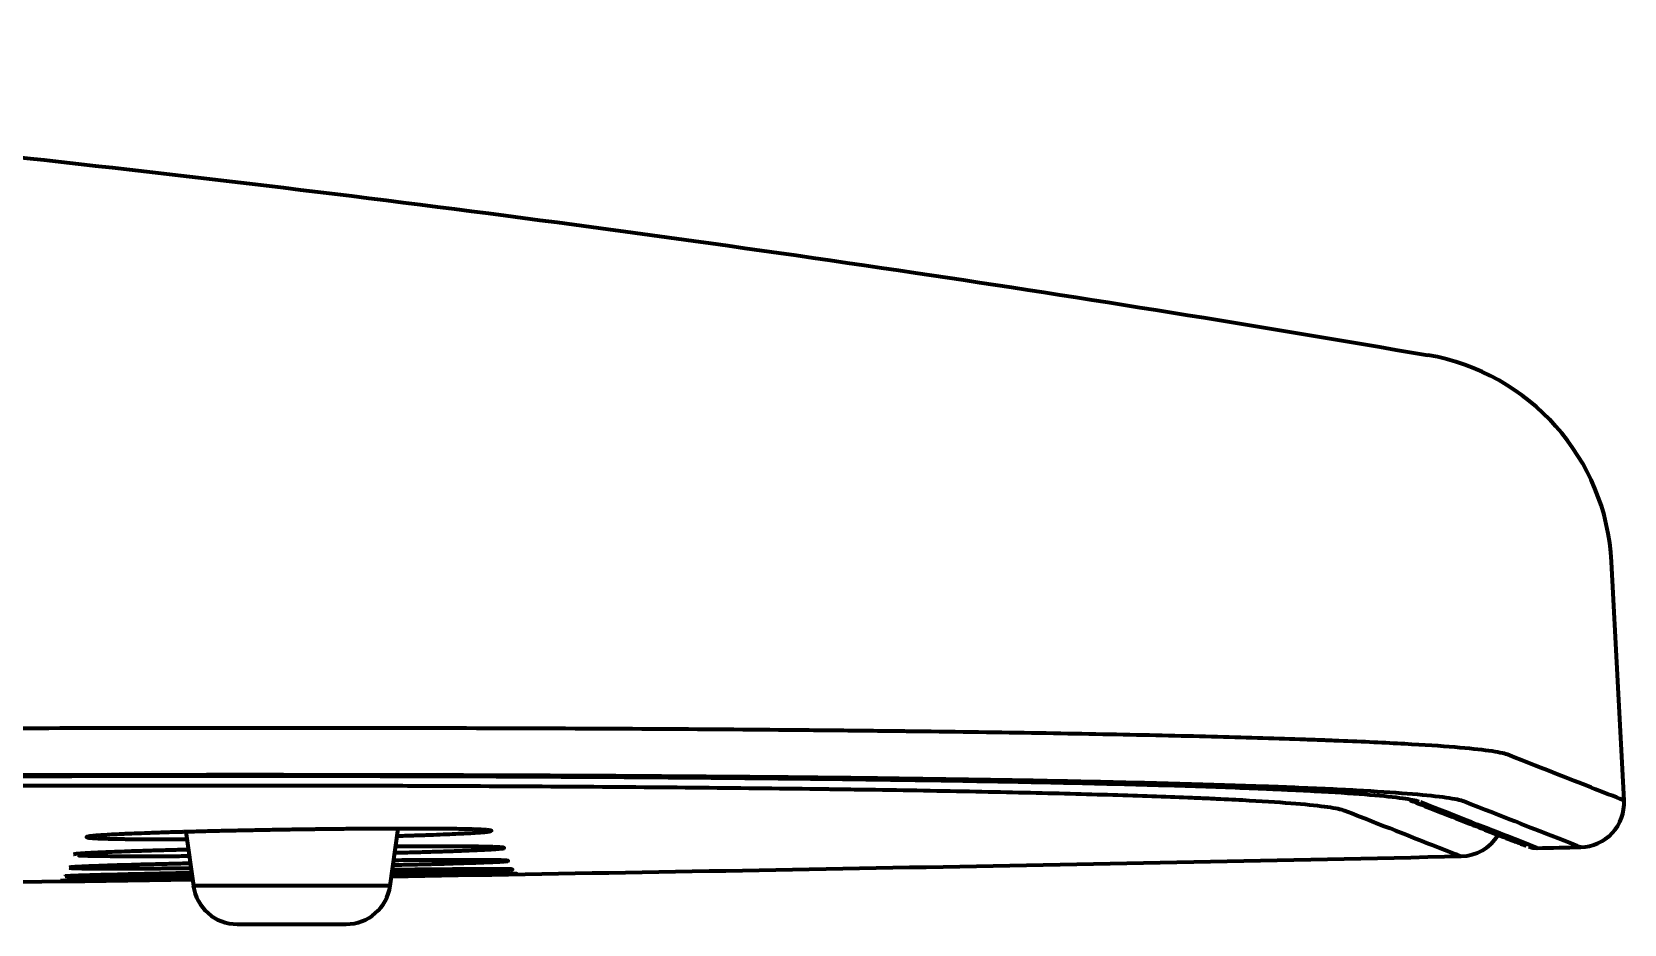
# Model space of a CAD drawing. Extents: x 1919 to 2339, y -1533 to -939.
# Drawn here: x 2204.96 to 2212.15, y -1192.62 to -1188.59 of the extents above; entities that cross this region are included whole.
import ezdxf

# ---------------------------------------------------------------- set-up
doc = ezdxf.new("R2010")
doc.units = 0
doc.header["$LTSCALE"] = 7
doc.header["$MEASUREMENT"] = 0
doc.linetypes.add('CENTER', pattern=[2, 1.25, -0.25, 0.25, -0.25])
doc.layers.add('1', color=1, linetype='CENTER')

msp = doc.modelspace()

# ---------------------------------------------------------------- linework, layer by layer
at = {"layer": '1', "color": 7, "linetype": 'Continuous', "lineweight": 70}
for p, q in [((2212.1504, -1192.0605), (2212.0939, -1190.9841)), ((2211.1902, -1192.061), (2211.1903, -1192.061)), ((2205.6576, -1192.2024), (2205.6918, -1192.4464)), ((2206.58, -1192.4464), (2206.6161, -1192.1881)), ((2206.58, -1192.4464), (2205.6918, -1192.4464)), ((2205.8898, -1192.6186), (2206.3819, -1192.6186))]:
    msp.add_line(p, q, dxfattribs=at)
for centre, radius, start, end in [((2211.0953, -1191.0365), 1, 3.00297, 80.25176), ((2211.9506, -1192.071), 0.2, 271.25451, 2.99498), ((2211.4105, -1192.1124), 0.2, 271.15636, 328.61137), ((2192.1362, -291.6371), 900.8816, 270.9190459, 271.2261967), ((2211.7558, -1192.1753), 0.1, 248.56693, 271.26924), ((2192.1362, -291.6074), 900.8816, 271.2480398, 271.2605735), ((2192.1362, -291.6371), 900.8816, 270.6641172, 270.8618885), ((2205.8898, -1192.4186), 0.2, 187.96961, 270), ((2206.3819, -1192.4186), 0.2, 270, 352.03039)]:
    msp.add_arc(centre, radius, start, end, dxfattribs=at)
msp.add_ellipse((2211.2293, -1191.9686), major_axis=(-0.0365, -0.0931), ratio=0.998372, start_param=6.17768, end_param=6.260641, dxfattribs=at)
for points, knots in [([(2211.2641, -1190.0526), (2210.4945, -1189.9197), (2208.9043, -1189.6639), (2206.4869, -1189.3342), (2204.0159, -1189.0561), (2201.5422, -1188.8375), (2199.1022, -1188.6799), (2197.4864, -1188.6147), (2196.6962, -1188.5921)], [0, 0, 0, 0, 0.159857, 0.329789, 0.499454, 0.668902, 0.838185, 1, 1, 1, 1]), ([(2211.6233, -1191.8537), (2211.6079, -1191.8478), (2211.5802, -1191.842), (2211.5008, -1191.831), (2211.4492, -1191.8256), (2211.3224, -1191.8153), (2211.2472, -1191.8103), (2211.073, -1191.8006), (2210.974, -1191.796), (2210.8489, -1191.791), (2210.8278, -1191.7902), (2210.8062, -1191.7894), (2210.7917, -1191.7888), (2210.7844, -1191.7885), (2210.7478, -1191.7872), (2210.7178, -1191.7861), (2210.6258, -1191.7829), (2210.5619, -1191.7809), (2210.3625, -1191.775), (2210.2192, -1191.7712), (2209.9122, -1191.7643), (2209.7486, -1191.7611), (2209.4009, -1191.7551), (2209.2169, -1191.7524), (2208.9979, -1191.7496), (2208.9734, -1191.7493), (2208.9364, -1191.7489), (2208.9241, -1191.7487), (2208.8993, -1191.7484), (2208.8371, -1191.7477), (2208.7743, -1191.747), (2208.6219, -1191.7453), (2208.5184, -1191.7443), (2208.2025, -1191.7414), (2207.9843, -1191.7398), (2207.5334, -1191.7371), (2207.3005, -1191.7361), (2206.8199, -1191.7345), (2206.5722, -1191.734), (2206.2849, -1191.7338), (2206.2529, -1191.7338), (2206.1886, -1191.7337), (2206.0921, -1191.7337), (2205.9951, -1191.7337), (2205.8002, -1191.7338), (2205.6693, -1191.7339), (2205.2739, -1191.7344), (2204.739, -1191.7358), (2204.1892, -1191.7382), (2203.6319, -1191.7412), (2203.3494, -1191.743), (2203.0631, -1191.7451)], [0, 0, 0, 0, 0.0625, 0.0625, 0.125, 0.125, 0.1875, 0.1875, 0.25, 0.25, 0.257812, 0.261719, 0.261719, 0.265625, 0.265625, 0.28125, 0.28125, 0.3125, 0.3125, 0.375, 0.375, 0.4375, 0.4375, 0.5, 0.5, 0.507812, 0.507812, 0.511719, 0.511719, 0.515625, 0.53125, 0.53125, 0.5625, 0.5625, 0.625, 0.625, 0.6875, 0.6875, 0.75, 0.75, 0.757812, 0.757812, 0.765625, 0.78125, 0.78125, 0.8125, 0.8125, 0.875, 0.9375, 0.9375, 1, 1, 1, 1]), ([(2212.1504, -1192.0605), (2212.1503, -1192.0605), (2212.0624, -1192.026), (2211.7989, -1191.9226), (2211.6233, -1191.8537)], [0, 0, 0, 0, 0.499874, 1, 1, 1, 1]), ([(2211.2253, -1192.0663), (2211.2097, -1192.0613), (2211.1852, -1192.0564), (2211.1136, -1192.0462), (2211.0142, -1192.0357), (2210.8692, -1192.0259), (2210.7432, -1192.0188), (2210.6983, -1192.0165), (2210.6265, -1192.0131), (2210.5895, -1192.0114), (2210.5509, -1192.0097), (2210.5248, -1192.0086), (2210.5115, -1192.0081), (2210.3908, -1192.0032), (2210.2732, -1191.999), (2210.018, -1191.9913), (2209.8804, -1191.9877), (2209.5854, -1191.9809), (2209.428, -1191.9777), (2209.1768, -1191.9733), (2209.0906, -1191.9719), (2208.9574, -1191.9699), (2208.9011, -1191.9691), (2208.8438, -1191.9683), (2208.8208, -1191.968), (2208.8092, -1191.9678), (2208.7745, -1191.9674), (2208.7512, -1191.9671), (2208.5407, -1191.9643), (2208.346, -1191.9622), (2207.9419, -1191.9585), (2207.7325, -1191.9569), (2207.2991, -1191.9543), (2207.0751, -1191.9532), (2206.728, -1191.9521), (2206.6105, -1191.9518), (2206.4313, -1191.9514), (2206.3711, -1191.9513), (2206.2952, -1191.9512), (2206.28, -1191.9512), (2206.2496, -1191.9511), (2206.2039, -1191.9511), (2206.1581, -1191.951), (2205.8826, -1191.9508), (2205.6338, -1191.9509), (2205.1289, -1191.9516), (2204.8726, -1191.9523), (2204.3527, -1191.9541), (2204.089, -1191.9553), (2203.5542, -1191.9583), (2203.283, -1191.96), (2203.0079, -1191.9621)], [0, 0, 0, 0, 0.055073, 0.055073, 0.118068, 0.181064, 0.181064, 0.212561, 0.212561, 0.22831, 0.236184, 0.236184, 0.244059, 0.244059, 0.307054, 0.307054, 0.370049, 0.370049, 0.433044, 0.433044, 0.464542, 0.464542, 0.48029, 0.484228, 0.484228, 0.488165, 0.488165, 0.496039, 0.496039, 0.559034, 0.559034, 0.622029, 0.622029, 0.685024, 0.685024, 0.716522, 0.716522, 0.732271, 0.732271, 0.736208, 0.736208, 0.740145, 0.74802, 0.74802, 0.811015, 0.811015, 0.87401, 0.87401, 0.937005, 0.937005, 1, 1, 1, 1]), ([(2203.0369, -1191.9554), (2203.3176, -1191.9533), (2203.5945, -1191.9516), (2204.1409, -1191.9485), (2204.6798, -1191.9461), (2205.2041, -1191.9448), (2205.5917, -1191.9442), (2205.72, -1191.9441), (2205.911, -1191.944), (2206.0061, -1191.944), (2206.1008, -1191.9441), (2206.1637, -1191.9441), (2206.1951, -1191.9441), (2206.4768, -1191.9444), (2206.7196, -1191.9449), (2207.1907, -1191.9464), (2207.4189, -1191.9475), (2207.861, -1191.9502), (2208.0748, -1191.9518), (2208.3845, -1191.9546), (2208.486, -1191.9557), (2208.6353, -1191.9573), (2208.6969, -1191.958), (2208.7578, -1191.9588), (2208.7821, -1191.9591), (2208.7943, -1191.9592), (2208.8305, -1191.9597), (2208.8545, -1191.96), (2209.0691, -1191.9627), (2209.2496, -1191.9655), (2209.5904, -1191.9714), (2209.7508, -1191.9746), (2210.0517, -1191.9816), (2210.1921, -1191.9853), (2210.3877, -1191.9912), (2210.4503, -1191.9933), (2210.5404, -1191.9965), (2210.5698, -1191.9975), (2210.6058, -1191.9989), (2210.6129, -1191.9992), (2210.6271, -1191.9997), (2210.6483, -1192.0005), (2210.669, -1192.0014), (2210.7917, -1192.0064), (2210.8887, -1192.011), (2211.0594, -1192.0206), (2211.1331, -1192.0256), (2211.2574, -1192.036), (2211.308, -1192.0413), (2211.3858, -1192.0524), (2211.413, -1192.0581), (2211.4281, -1192.064)], [0, 0, 0, 0, 0.0625, 0.0625, 0.125, 0.1875, 0.1875, 0.21875, 0.21875, 0.234375, 0.242187, 0.242187, 0.25, 0.25, 0.3125, 0.3125, 0.375, 0.375, 0.4375, 0.4375, 0.46875, 0.46875, 0.484375, 0.488281, 0.488281, 0.492187, 0.492187, 0.5, 0.5, 0.5625, 0.5625, 0.625, 0.625, 0.6875, 0.6875, 0.71875, 0.71875, 0.734375, 0.734375, 0.738281, 0.738281, 0.742187, 0.75, 0.75, 0.8125, 0.8125, 0.875, 0.875, 0.9375, 0.9375, 1, 1, 1, 1]), ([(2202.9597, -1192.0031), (2203.2249, -1192.0011), (2203.4864, -1191.9994), (2204.0021, -1191.9966), (2204.2564, -1191.9954), (2204.7576, -1191.9936), (2205.0047, -1191.993), (2205.4916, -1191.9923), (2205.7314, -1191.9922), (2205.9971, -1191.9924), (2206.0413, -1191.9925), (2206.0853, -1191.9925), (2206.1146, -1191.9926), (2206.1293, -1191.9926), (2206.2024, -1191.9927), (2206.2605, -1191.9928), (2206.4332, -1191.9931), (2206.5466, -1191.9934), (2206.8813, -1191.9945), (2207.0972, -1191.9956), (2207.5151, -1191.9981), (2207.717, -1191.9996), (2208.1066, -1192.0032), (2208.2943, -1192.0053), (2208.4973, -1192.0079), (2208.5197, -1192.0082), (2208.5532, -1192.0086), (2208.5644, -1192.0088), (2208.5865, -1192.0091), (2208.6418, -1192.0099), (2208.6961, -1192.0106), (2208.8245, -1192.0126), (2208.9076, -1192.0139), (2209.1498, -1192.0181), (2209.3016, -1192.0212), (2209.5861, -1192.0277), (2209.7187, -1192.0312), (2209.9648, -1192.0387), (2210.0781, -1192.0427), (2210.1945, -1192.0474), (2210.2073, -1192.0479), (2210.2325, -1192.049), (2210.2697, -1192.0506), (2210.3054, -1192.0522), (2210.3746, -1192.0555), (2210.4179, -1192.0578), (2210.5394, -1192.0646), (2210.6792, -1192.0741), (2210.7751, -1192.0842), (2210.8487, -1192.0947), (2210.8744, -1192.1001), (2210.8886, -1192.1057)], [0, 0, 0, 0, 0.0625, 0.0625, 0.125, 0.125, 0.1875, 0.1875, 0.25, 0.25, 0.257812, 0.261719, 0.261719, 0.265625, 0.265625, 0.28125, 0.28125, 0.3125, 0.3125, 0.375, 0.375, 0.4375, 0.4375, 0.5, 0.5, 0.507812, 0.507812, 0.511719, 0.511719, 0.515625, 0.53125, 0.53125, 0.5625, 0.5625, 0.625, 0.625, 0.6875, 0.6875, 0.75, 0.75, 0.757812, 0.757812, 0.765625, 0.78125, 0.78125, 0.8125, 0.8125, 0.875, 0.9375, 0.9375, 1, 1, 1, 1]), ([(2211.1866, -1192.0605), (2211.222, -1192.0744), (2211.3101, -1192.1091), (2211.4279, -1192.1554), (2211.5387, -1192.199), (2211.6222, -1192.2318), (2211.679, -1192.2542), (2211.7053, -1192.2645), (2211.7098, -1192.2663), (2211.7098, -1192.2663)], [0, 0, 0, 0, 0.098227, 0.258609, 0.419013, 0.579437, 0.739877, 0.900328, 1, 1, 1, 1]), ([(2211.758, -1192.2753), (2211.758, -1192.2753), (2211.758, -1192.2753), (2211.758, -1192.2753), (2211.6702, -1192.2408), (2211.4069, -1192.1374), (2211.2314, -1192.0685)], [0, 0, 0, 0, 0.000219, 0.000219, 0.500109, 1, 1, 1, 1]), ([(2211.4281, -1192.064), (2211.6037, -1192.133), (2211.867, -1192.2364), (2211.955, -1192.2709), (2211.955, -1192.271)], [0, 0, 0, 0, 0.500191, 1, 1, 1, 1]), ([(2210.8886, -1192.1057), (2211.0641, -1192.1746), (2211.3271, -1192.2779), (2211.4148, -1192.3123), (2211.4148, -1192.3123)], [0, 0, 0, 0, 0.500147, 1, 1, 1, 1]), ([(2205.2103, -1192.2248), (2205.21, -1192.2249), (2205.2099, -1192.2249), (2205.2094, -1192.2252), (2205.2091, -1192.2254), (2205.2089, -1192.2257), (2205.2088, -1192.2258), (2205.2091, -1192.2266), (2205.2105, -1192.2271), (2205.2132, -1192.2276)], [0, 0, 0, 0, 0.086083, 0.086083, 0.247896, 0.247896, 0.40971, 0.40971, 1, 1, 1, 1]), ([(2206.7648, -1192.188), (2206.7433, -1192.1879), (2206.7209, -1192.1878), (2206.6744, -1192.1878), (2206.6262, -1192.1878), (2206.5746, -1192.1879), (2206.5413, -1192.1881), (2206.5346, -1192.1881), (2206.5211, -1192.1882), (2206.5143, -1192.1882), (2206.4938, -1192.1884), (2206.48, -1192.1884), (2206.4384, -1192.1887), (2206.3821, -1192.1892), (2206.3241, -1192.1898), (2206.28, -1192.1903), (2206.2652, -1192.1905), (2206.2429, -1192.1908), (2206.2354, -1192.1909), (2206.2204, -1192.1911), (2206.2129, -1192.1912), (2206.1755, -1192.1917), (2206.1456, -1192.1921), (2206.086, -1192.1931), (2206.0563, -1192.1936), (2205.997, -1192.1946), (2205.9674, -1192.1952), (2205.9305, -1192.1959), (2205.9231, -1192.196), (2205.9085, -1192.1963), (2205.8865, -1192.1968), (2205.8649, -1192.1973), (2205.8222, -1192.1982), (2205.7662, -1192.1995), (2205.7125, -1192.2009), (2205.673, -1192.2019), (2205.66, -1192.2023), (2205.6407, -1192.2029), (2205.6343, -1192.203), (2205.6217, -1192.2034), (2205.5903, -1192.2043), (2205.5367, -1192.206), (2205.4929, -1192.2075), (2205.451, -1192.2091), (2205.4311, -1192.2099), (2205.4073, -1192.2108), (2205.4027, -1192.211), (2205.3935, -1192.2114), (2205.38, -1192.212), (2205.3672, -1192.2126), (2205.3427, -1192.2138), (2205.3124, -1192.2153), (2205.2873, -1192.2168), (2205.2704, -1192.218), (2205.2651, -1192.2184), (2205.2551, -1192.2191), (2205.2505, -1192.2195), (2205.2378, -1192.2206), (2205.2237, -1192.222), (2205.2154, -1192.2234), (2205.2117, -1192.2243), (2205.2109, -1192.2245), (2205.2103, -1192.2248)], [0, 0, 0, 0, 0.042795, 0.042795, 0.085591, 0.128386, 0.128386, 0.139085, 0.139085, 0.149784, 0.149784, 0.171182, 0.171182, 0.213977, 0.256772, 0.256772, 0.27817, 0.27817, 0.288869, 0.288869, 0.299568, 0.299568, 0.342363, 0.342363, 0.385159, 0.385159, 0.427954, 0.427954, 0.438653, 0.438653, 0.449352, 0.470749, 0.470749, 0.513545, 0.55634, 0.55634, 0.577738, 0.577738, 0.588437, 0.588437, 0.599136, 0.641931, 0.684726, 0.684726, 0.727522, 0.727522, 0.738221, 0.738221, 0.74892, 0.770317, 0.770317, 0.813113, 0.855908, 0.855908, 0.877306, 0.877306, 0.898703, 0.898703, 0.941499, 0.984294, 0.984294, 1, 1, 1, 1]), ([(2205.2132, -1192.2276), (2205.2134, -1192.2277), (2205.2137, -1192.2277), (2205.2171, -1192.2284), (2205.2263, -1192.2295), (2205.2412, -1192.2304), (2205.2523, -1192.231), (2205.2546, -1192.2311), (2205.2595, -1192.2314), (2205.262, -1192.2315), (2205.2698, -1192.2318), (2205.2753, -1192.232), (2205.2928, -1192.2326), (2205.3187, -1192.2333), (2205.3498, -1192.2339), (2205.3709, -1192.2342), (2205.3752, -1192.2343), (2205.384, -1192.2344), (2205.3885, -1192.2345), (2205.4021, -1192.2346), (2205.4115, -1192.2347), (2205.4403, -1192.235), (2205.4607, -1192.2352), (2205.4927, -1192.2353), (2205.5092, -1192.2354), (2205.5262, -1192.2354), (2205.5377, -1192.2355), (2205.5436, -1192.2355), (2205.5729, -1192.2355), (2205.5972, -1192.2355), (2205.6331, -1192.2354), (2205.6443, -1192.2354), (2205.6556, -1192.2354)], [0, 0, 0, 0, 0.009236, 0.009236, 0.114179, 0.219121, 0.219121, 0.245357, 0.245357, 0.271593, 0.271593, 0.324064, 0.324064, 0.429007, 0.533949, 0.533949, 0.560185, 0.560185, 0.586421, 0.586421, 0.638892, 0.638892, 0.743835, 0.743835, 0.796306, 0.822542, 0.822542, 0.848778, 0.848778, 0.95372, 0.95372, 1, 1, 1, 1]), ([(2206.6172, -1192.2201), (2206.624, -1192.2199), (2206.6307, -1192.2197), (2206.6498, -1192.2191), (2206.662, -1192.2188), (2206.68, -1192.2182), (2206.686, -1192.218), (2206.6978, -1192.2176), (2206.727, -1192.2167), (2206.7764, -1192.215), (2206.816, -1192.2134), (2206.8534, -1192.2119), (2206.8711, -1192.2111), (2206.8917, -1192.2101), (2206.8958, -1192.2099), (2206.9038, -1192.2095), (2206.9154, -1192.2089), (2206.9263, -1192.2083), (2206.9471, -1192.2072), (2206.9721, -1192.2057), (2206.9918, -1192.2042), (2207.0045, -1192.2031), (2207.0084, -1192.2027), (2207.0137, -1192.2022), (2207.0154, -1192.202), (2207.0186, -1192.2016), (2207.02, -1192.2014), (2207.0259, -1192.2007), (2207.0294, -1192.2002), (2207.032, -1192.1996)], [0, 0, 0, 0, 0.029885, 0.029885, 0.085024, 0.085024, 0.112594, 0.112594, 0.140163, 0.250441, 0.360719, 0.360719, 0.470997, 0.470997, 0.498567, 0.498567, 0.526136, 0.581275, 0.581275, 0.691553, 0.801831, 0.801831, 0.85697, 0.85697, 0.884539, 0.884539, 0.912109, 0.912109, 1, 1, 1, 1]), ([(2206.9751, -1192.1914), (2206.9719, -1192.1913), (2206.9686, -1192.1912), (2206.9623, -1192.191), (2206.9593, -1192.1909), (2206.9531, -1192.1907), (2206.9499, -1192.1906), (2206.94, -1192.1903), (2206.9332, -1192.1902), (2206.9117, -1192.1897), (2206.8806, -1192.1891), (2206.8448, -1192.1886), (2206.8066, -1192.1883), (2206.7863, -1192.1881), (2206.7648, -1192.188)], [0, 0, 0, 0, 0.067817, 0.067817, 0.126078, 0.126078, 0.18434, 0.18434, 0.300863, 0.300863, 0.533908, 0.766954, 0.766954, 1, 1, 1, 1]), ([(2206.9672, -1192.1914), (2206.9721, -1192.1916), (2206.9934, -1192.1922), (2207.0079, -1192.1935), (2207.0139, -1192.194), (2207.0139, -1192.1941)], [0, 0, 0, 0, 0.157344, 0.729779, 1, 1, 1, 1]), ([(2207.032, -1192.1996), (2207.0327, -1192.1995), (2207.0363, -1192.1987), (2207.0378, -1192.1979), (2207.0374, -1192.197), (2207.0369, -1192.1967), (2207.0352, -1192.1961), (2207.034, -1192.1958), (2207.0292, -1192.1949), (2207.0245, -1192.1944), (2207.0124, -1192.1933), (2206.9997, -1192.1925), (2206.9828, -1192.1917), (2206.9751, -1192.1914)], [0, 0, 0, 0, 0.041328, 0.244911, 0.244911, 0.346703, 0.346703, 0.448494, 0.448494, 0.652077, 0.652077, 0.85566, 1, 1, 1, 1]), ([(2205.6653, -1192.2829), (2205.6418, -1192.2835), (2205.5915, -1192.2847), (2205.5441, -1192.286), (2205.4943, -1192.2874), (2205.4703, -1192.2882), (2205.4415, -1192.2891), (2205.4357, -1192.2892), (2205.4245, -1192.2896), (2205.4079, -1192.2901), (2205.392, -1192.2907), (2205.3611, -1192.2918), (2205.3225, -1192.2932), (2205.2888, -1192.2946), (2205.2655, -1192.2956), (2205.258, -1192.296), (2205.2437, -1192.2967), (2205.237, -1192.297), (2205.2179, -1192.298), (2205.1955, -1192.2993), (2205.1789, -1192.3006), (2205.1688, -1192.3015), (2205.1657, -1192.3018), (2205.1618, -1192.3022), (2205.1606, -1192.3024), (2205.1583, -1192.3027), (2205.1573, -1192.3028), (2205.1532, -1192.3035), (2205.1512, -1192.3039), (2205.1503, -1192.3044)], [0, 0, 0, 0, 0.078444, 0.172165, 0.172165, 0.265885, 0.265885, 0.289315, 0.289315, 0.312745, 0.359606, 0.359606, 0.453326, 0.547046, 0.547046, 0.593907, 0.593907, 0.640767, 0.640767, 0.734487, 0.828208, 0.828208, 0.875068, 0.875068, 0.898498, 0.898498, 0.921928, 0.921928, 1, 1, 1, 1]), ([(2205.1719, -1192.3079), (2205.1728, -1192.308), (2205.1737, -1192.3081), (2205.1783, -1192.3083), (2205.1823, -1192.3085), (2205.1953, -1192.309), (2205.2157, -1192.3097), (2205.2418, -1192.3102), (2205.26, -1192.3105), (2205.2637, -1192.3106), (2205.2713, -1192.3107), (2205.2752, -1192.3108), (2205.2872, -1192.3109), (2205.2956, -1192.311), (2205.3215, -1192.3113), (2205.3401, -1192.3114), (2205.3698, -1192.3116), (2205.3851, -1192.3116), (2205.4012, -1192.3117), (2205.412, -1192.3117), (2205.4175, -1192.3117), (2205.4454, -1192.3117), (2205.4687, -1192.3117), (2205.5171, -1192.3116), (2205.5673, -1192.3115), (2205.6213, -1192.3112), (2205.6562, -1192.311), (2205.6632, -1192.3109), (2205.6709, -1192.3109), (2205.6714, -1192.3109), (2205.672, -1192.3109)], [0, 0, 0, 0, 0.014828, 0.014828, 0.070995, 0.070995, 0.18333, 0.295664, 0.295664, 0.323748, 0.323748, 0.351831, 0.351831, 0.407998, 0.407998, 0.520333, 0.520333, 0.5765, 0.604583, 0.604583, 0.632667, 0.632667, 0.745001, 0.745001, 0.857335, 0.96967, 0.96967, 0.997753, 0.997753, 1, 1, 1, 1]), ([(2206.6028, -1192.2961), (2206.6045, -1192.2961), (2206.6061, -1192.2961), (2206.6147, -1192.2958), (2206.6216, -1192.2957), (2206.6353, -1192.2953), (2206.6421, -1192.2951), (2206.6757, -1192.2943), (2206.7274, -1192.2929), (2206.775, -1192.2914), (2206.8207, -1192.29), (2206.8425, -1192.2893), (2206.8684, -1192.2884), (2206.8736, -1192.2882), (2206.8836, -1192.2879), (2206.8985, -1192.2873), (2206.9126, -1192.2868), (2206.9397, -1192.2857), (2206.9732, -1192.2843), (2207.0014, -1192.283), (2207.0204, -1192.282), (2207.0265, -1192.2816), (2207.035, -1192.2811), (2207.0377, -1192.281), (2207.043, -1192.2806), (2207.0455, -1192.2805), (2207.0578, -1192.2797), (2207.0743, -1192.2784), (2207.0847, -1192.2772), (2207.092, -1192.2761), (2207.0942, -1192.2755), (2207.0947, -1192.275)], [0, 0, 0, 0, 0.005684, 0.005684, 0.02937, 0.02937, 0.053055, 0.053055, 0.147797, 0.242539, 0.242539, 0.337281, 0.337281, 0.360967, 0.360967, 0.384652, 0.432023, 0.432023, 0.526765, 0.621507, 0.621507, 0.668878, 0.668878, 0.692564, 0.692564, 0.716249, 0.716249, 0.810991, 0.905733, 0.905733, 1, 1, 1, 1]), ([(2206.8851, -1192.2681), (2206.8652, -1192.268), (2206.8442, -1192.268), (2206.8, -1192.2679), (2206.7538, -1192.2679), (2206.7034, -1192.2681), (2206.6705, -1192.2682), (2206.6639, -1192.2682), (2206.6505, -1192.2683), (2206.6437, -1192.2683), (2206.6275, -1192.2684), (2206.618, -1192.2685), (2206.6085, -1192.2685)], [0, 0, 0, 0, 0.26001, 0.26001, 0.520021, 0.780031, 0.780031, 0.845034, 0.845034, 0.910036, 0.910036, 1, 1, 1, 1]), ([(2207.0821, -1192.2723), (2207.0813, -1192.2723), (2207.075, -1192.2718), (2207.0667, -1192.2713), (2207.0558, -1192.2709), (2207.0535, -1192.2708), (2207.0487, -1192.2706), (2207.0462, -1192.2705), (2207.0385, -1192.2703), (2207.0331, -1192.2701), (2207.0155, -1192.2696), (2206.9894, -1192.2691), (2206.9579, -1192.2687), (2206.9236, -1192.2684), (2206.905, -1192.2682), (2206.8851, -1192.2681)], [0, 0, 0, 0, 0.032134, 0.225707, 0.225707, 0.2741, 0.2741, 0.322494, 0.322494, 0.41928, 0.41928, 0.612854, 0.806427, 0.806427, 1, 1, 1, 1]), ([(2207.0947, -1192.275), (2207.0947, -1192.275), (2207.0947, -1192.275), (2207.0953, -1192.2745), (2207.0943, -1192.274), (2207.0896, -1192.2731), (2207.0864, -1192.2727), (2207.0821, -1192.2723)], [0, 0, 0, 0, 0.002728, 0.002728, 0.546498, 0.546498, 1, 1, 1, 1]), ([(2205.6796, -1192.388), (2205.6721, -1192.3882), (2205.6645, -1192.3883), (2205.6278, -1192.389), (2205.5709, -1192.3901), (2205.5174, -1192.3912), (2205.4785, -1192.3921), (2205.4658, -1192.3923), (2205.4471, -1192.3927), (2205.4409, -1192.3929), (2205.4287, -1192.3931), (2205.4227, -1192.3933), (2205.393, -1192.3939), (2205.3481, -1192.395), (2205.3081, -1192.396), (2205.2801, -1192.3967), (2205.2665, -1192.397), (2205.2537, -1192.3974), (2205.2453, -1192.3976), (2205.2412, -1192.3977), (2205.221, -1192.3983), (2205.2065, -1192.3987), (2205.1805, -1192.3996), (2205.1575, -1192.4003), (2205.1405, -1192.401), (2205.1319, -1192.4015), (2205.1302, -1192.4015), (2205.1272, -1192.4017), (2205.1257, -1192.4018), (2205.1217, -1192.402), (2205.1195, -1192.4022), (2205.114, -1192.4026), (2205.112, -1192.4029), (2205.1115, -1192.4031)], [0, 0, 0, 0, 0.022705, 0.022705, 0.111744, 0.200783, 0.200783, 0.245302, 0.245302, 0.267562, 0.267562, 0.289822, 0.289822, 0.37886, 0.467899, 0.467899, 0.512419, 0.534678, 0.534678, 0.556938, 0.556938, 0.645977, 0.645977, 0.735016, 0.824055, 0.824055, 0.846314, 0.846314, 0.868574, 0.868574, 0.913094, 0.913094, 1, 1, 1, 1]), ([(2205.6714, -1192.3452), (2205.6625, -1192.3453), (2205.6537, -1192.3455), (2205.6166, -1192.3464), (2205.5889, -1192.347), (2205.5552, -1192.3478), (2205.5485, -1192.3479), (2205.5353, -1192.3482), (2205.5156, -1192.3487), (2205.4966, -1192.3492), (2205.4595, -1192.3501), (2205.4121, -1192.3514), (2205.3692, -1192.3526), (2205.3387, -1192.3535), (2205.3288, -1192.3538), (2205.3096, -1192.3544), (2205.3004, -1192.3547), (2205.2738, -1192.3556), (2205.2411, -1192.3568), (2205.2142, -1192.3579), (2205.1961, -1192.3587), (2205.1904, -1192.359), (2205.1825, -1192.3594), (2205.1799, -1192.3595), (2205.1749, -1192.3597), (2205.1726, -1192.3599), (2205.1611, -1192.3605), (2205.1536, -1192.361), (2205.1417, -1192.3619), (2205.1347, -1192.3626), (2205.1317, -1192.3633), (2205.1312, -1192.3635)], [0, 0, 0, 0, 0.028336, 0.028336, 0.120037, 0.120037, 0.142962, 0.142962, 0.165887, 0.211738, 0.211738, 0.303439, 0.39514, 0.39514, 0.440991, 0.440991, 0.486841, 0.486841, 0.578542, 0.670243, 0.670243, 0.716094, 0.716094, 0.739019, 0.739019, 0.761945, 0.761945, 0.853646, 0.853646, 0.945347, 1, 1, 1, 1]), ([(2205.1316, -1192.3643), (2205.1319, -1192.3644), (2205.1322, -1192.3644), (2205.1335, -1192.3647), (2205.1349, -1192.3648), (2205.1403, -1192.3653), (2205.1505, -1192.3659), (2205.167, -1192.3664), (2205.1792, -1192.3666), (2205.1818, -1192.3667), (2205.1871, -1192.3668), (2205.1898, -1192.3668), (2205.1983, -1192.367), (2205.2044, -1192.3671), (2205.2236, -1192.3673), (2205.2379, -1192.3674), (2205.2614, -1192.3675), (2205.2737, -1192.3676), (2205.2868, -1192.3676), (2205.2957, -1192.3676), (2205.3003, -1192.3677), (2205.3234, -1192.3677), (2205.3431, -1192.3677), (2205.3848, -1192.3676), (2205.4288, -1192.3675), (2205.4773, -1192.3672), (2205.5091, -1192.367), (2205.5155, -1192.367), (2205.5285, -1192.3669), (2205.5351, -1192.3669), (2205.555, -1192.3667), (2205.5684, -1192.3666), (2205.6093, -1192.3663), (2205.6399, -1192.366), (2205.6713, -1192.3657), (2205.674, -1192.3657)], [0, 0, 0, 0, 0.016797, 0.016797, 0.063201, 0.063201, 0.156009, 0.248816, 0.248816, 0.272018, 0.272018, 0.29522, 0.29522, 0.341624, 0.341624, 0.434431, 0.434431, 0.480835, 0.504037, 0.504037, 0.527239, 0.527239, 0.620046, 0.620046, 0.712854, 0.805661, 0.805661, 0.828863, 0.828863, 0.852065, 0.852065, 0.898469, 0.898469, 0.991276, 1, 1, 1, 1]), ([(2206.5893, -1192.3865), (2206.5958, -1192.3864), (2206.6023, -1192.3863), (2206.6161, -1192.386), (2206.6378, -1192.3856), (2206.6589, -1192.3852), (2206.7005, -1192.3843), (2206.7538, -1192.3832), (2206.8032, -1192.3821), (2206.8388, -1192.3814), (2206.8504, -1192.3811), (2206.8674, -1192.3807), (2206.873, -1192.3806), (2206.884, -1192.3803), (2206.8895, -1192.3802), (2206.9161, -1192.3795), (2206.9561, -1192.3786), (2206.9906, -1192.3776), (2207.0225, -1192.3767), (2207.037, -1192.3763), (2207.0535, -1192.3758), (2207.0567, -1192.3757), (2207.0629, -1192.3755), (2207.0718, -1192.3752), (2207.0799, -1192.3749), (2207.0948, -1192.3743), (2207.1116, -1192.3736), (2207.1222, -1192.373), (2207.1268, -1192.3726), (2207.1276, -1192.3726), (2207.1289, -1192.3724), (2207.1295, -1192.3724), (2207.1299, -1192.3723)], [0, 0, 0, 0, 0.021276, 0.021276, 0.045237, 0.093157, 0.093157, 0.188997, 0.284837, 0.284837, 0.332758, 0.332758, 0.356718, 0.356718, 0.380678, 0.380678, 0.476518, 0.572359, 0.572359, 0.668199, 0.668199, 0.692159, 0.692159, 0.716119, 0.764039, 0.764039, 0.85988, 0.95572, 0.95572, 0.97968, 0.97968, 1, 1, 1, 1]), ([(2206.5902, -1192.4019), (2206.5975, -1192.4018), (2206.6047, -1192.4017), (2206.6193, -1192.4014), (2206.6267, -1192.4013), (2206.6414, -1192.401), (2206.6488, -1192.4009), (2206.685, -1192.4003), (2206.713, -1192.3998), (2206.7667, -1192.3989), (2206.8183, -1192.398), (2206.8657, -1192.3971), (2206.8939, -1192.3966), (2206.8995, -1192.3965), (2206.9105, -1192.3963), (2206.916, -1192.3962), (2206.932, -1192.3959), (2206.9423, -1192.3957), (2206.9722, -1192.3952), (2207.0092, -1192.3945), (2207.0405, -1192.3939), (2207.0619, -1192.3934), (2207.0687, -1192.3933), (2207.0815, -1192.393), (2207.0875, -1192.3929), (2207.1044, -1192.3925), (2207.1139, -1192.3923), (2207.1299, -1192.3919), (2207.1362, -1192.3917), (2207.1457, -1192.3914), (2207.1489, -1192.3913), (2207.1507, -1192.3911), (2207.151, -1192.3911), (2207.1513, -1192.3911), (2207.1515, -1192.391), (2207.1507, -1192.391), (2207.148, -1192.3909), (2207.141, -1192.3908), (2207.1275, -1192.3909), (2207.115, -1192.391), (2207.1104, -1192.391), (2207.1029, -1192.3911), (2207.1003, -1192.3911), (2207.0948, -1192.3911), (2207.092, -1192.3912), (2207.0776, -1192.3913), (2207.0514, -1192.3916), (2207.0195, -1192.3919), (2206.9846, -1192.3923), (2206.9657, -1192.3926), (2206.9402, -1192.3929), (2206.9351, -1192.3929), (2206.9245, -1192.3931), (2206.9086, -1192.3933), (2206.8919, -1192.3935), (2206.8578, -1192.3939), (2206.8101, -1192.3946), (2206.7579, -1192.3953), (2206.7171, -1192.3958), (2206.7032, -1192.396), (2206.6748, -1192.3964), (2206.6604, -1192.3966), (2206.6284, -1192.3971), (2206.6106, -1192.3973), (2206.5926, -1192.3976)], [0, 0, 0, 0, 0.01083, 0.01083, 0.022018, 0.022018, 0.033207, 0.033207, 0.077959, 0.077959, 0.122712, 0.167465, 0.167465, 0.178653, 0.178653, 0.189841, 0.189841, 0.212218, 0.212218, 0.25697, 0.301723, 0.301723, 0.324099, 0.324099, 0.346476, 0.346476, 0.391228, 0.391228, 0.435981, 0.435981, 0.480734, 0.480734, 0.491922, 0.491922, 0.50311, 0.525487, 0.525487, 0.570239, 0.614992, 0.614992, 0.637369, 0.637369, 0.648557, 0.648557, 0.659745, 0.659745, 0.704498, 0.74925, 0.74925, 0.794003, 0.794003, 0.805191, 0.805191, 0.81638, 0.838756, 0.838756, 0.883509, 0.928261, 0.928261, 0.950638, 0.950638, 0.973014, 0.973014, 1, 1, 1, 1]), ([(2207.0923, -1192.3705), (2207.0831, -1192.3704), (2207.0723, -1192.3703), (2207.0478, -1192.3703), (2207.0204, -1192.3703), (2206.9872, -1192.3704), (2206.9646, -1192.3705), (2206.96, -1192.3706), (2206.9506, -1192.3706), (2206.9457, -1192.3706), (2206.9311, -1192.3707), (2206.9211, -1192.3708), (2206.8901, -1192.371), (2206.8465, -1192.3713), (2206.7982, -1192.3718), (2206.7603, -1192.3721), (2206.741, -1192.3723), (2206.7209, -1192.3725), (2206.7074, -1192.3727), (2206.7006, -1192.3727), (2206.6663, -1192.3731), (2206.6382, -1192.3734), (2206.6051, -1192.3738), (2206.6008, -1192.3739), (2206.5965, -1192.3739)], [0, 0, 0, 0, 0.12273, 0.12273, 0.245459, 0.368189, 0.368189, 0.398871, 0.398871, 0.429553, 0.429553, 0.490918, 0.490918, 0.613648, 0.736377, 0.736377, 0.797742, 0.828424, 0.828424, 0.859107, 0.859107, 0.981836, 0.981836, 1, 1, 1, 1]), ([(2206.5996, -1192.3511), (2206.5998, -1192.3511), (2206.6283, -1192.3505), (2206.656, -1192.3499), (2206.7093, -1192.3486), (2206.7351, -1192.348), (2206.7664, -1192.3472), (2206.7726, -1192.347), (2206.7848, -1192.3467), (2206.8029, -1192.3463), (2206.8204, -1192.3458), (2206.8543, -1192.3449), (2206.897, -1192.3436), (2206.935, -1192.3424), (2206.9615, -1192.3415), (2206.9701, -1192.3412), (2206.9825, -1192.3408), (2206.9865, -1192.3407), (2206.9944, -1192.3404), (2206.9982, -1192.3402), (2207.0169, -1192.3395), (2207.0439, -1192.3384), (2207.0649, -1192.3374), (2207.0829, -1192.3364), (2207.0905, -1192.3359), (2207.0995, -1192.3352), (2207.1021, -1192.335), (2207.1065, -1192.3345), (2207.1082, -1192.3343), (2207.1103, -1192.334), (2207.1108, -1192.3339), (2207.1113, -1192.3338)], [0, 0, 0, 0, 0.000684, 0.098397, 0.098397, 0.196111, 0.196111, 0.220539, 0.220539, 0.244967, 0.293824, 0.293824, 0.391538, 0.489251, 0.489251, 0.538108, 0.538108, 0.562536, 0.562536, 0.586964, 0.586964, 0.684678, 0.782391, 0.782391, 0.880105, 0.880105, 0.928961, 0.928961, 0.977818, 0.977818, 1, 1, 1, 1]), ([(2206.9907, -1192.3294), (2206.975, -1192.3293), (2206.9579, -1192.3292), (2206.9213, -1192.3292), (2206.8822, -1192.3292), (2206.8381, -1192.3293), (2206.8089, -1192.3294), (2206.803, -1192.3295), (2206.7911, -1192.3295), (2206.785, -1192.3296), (2206.7666, -1192.3297), (2206.7542, -1192.3297), (2206.7162, -1192.33), (2206.6707, -1192.3303), (2206.6226, -1192.3307), (2206.6017, -1192.3309)], [0, 0, 0, 0, 0.174307, 0.174307, 0.348614, 0.522921, 0.522921, 0.566498, 0.566498, 0.610075, 0.610075, 0.697228, 0.697228, 0.871536, 1, 1, 1, 1]), ([(2207.093, -1192.331), (2207.0926, -1192.331), (2207.0922, -1192.331), (2207.0851, -1192.3307), (2207.0686, -1192.3303), (2207.0462, -1192.3299), (2207.0207, -1192.3296), (2207.0065, -1192.3295), (2206.9907, -1192.3294)], [0, 0, 0, 0, 0.018966, 0.018966, 0.345977, 0.672989, 0.672989, 1, 1, 1, 1]), ([(2207.0858, -1192.331), (2207.0906, -1192.3312), (2207.0935, -1192.3313), (2207.0953, -1192.3314), (2207.0953, -1192.3314)], [0, 0, 0, 0, 0.999968, 1, 1, 1, 1]), ([(2207.1307, -1192.3715), (2207.1301, -1192.3714), (2207.1271, -1192.3711), (2207.1212, -1192.3709), (2207.1092, -1192.3707), (2207.1016, -1192.3706), (2207.0923, -1192.3705)], [0, 0, 0, 0, 0.140159, 0.570079, 0.570079, 1, 1, 1, 1]), ([(2207.1113, -1192.3338), (2207.1129, -1192.3335), (2207.1143, -1192.3328), (2207.1109, -1192.3322), (2207.1064, -1192.3318), (2207.1054, -1192.3317), (2207.1032, -1192.3316), (2207.102, -1192.3315), (2207.0985, -1192.3313), (2207.0959, -1192.3312), (2207.093, -1192.331)], [0, 0, 0, 0, 0.284712, 0.653037, 0.653037, 0.745118, 0.745118, 0.837199, 0.837199, 1, 1, 1, 1]), ([(2207.1316, -1192.3721), (2207.1318, -1192.372), (2207.1319, -1192.372), (2207.1323, -1192.3718), (2207.1318, -1192.3716), (2207.1307, -1192.3715)], [0, 0, 0, 0, 0.221732, 0.221732, 1, 1, 1, 1]), ([(2205.6864, -1192.4116), (2205.683, -1192.4117), (2205.6796, -1192.4117), (2205.6456, -1192.4123), (2205.616, -1192.4128), (2205.5586, -1192.4138), (2205.5308, -1192.4142), (2205.477, -1192.4152), (2205.4511, -1192.4156), (2205.4136, -1192.4163), (2205.4013, -1192.4165), (2205.3775, -1192.4169), (2205.3659, -1192.4171), (2205.3321, -1192.4178), (2205.2898, -1192.4185), (2205.2528, -1192.4192), (2205.227, -1192.4197), (2205.2187, -1192.4199), (2205.2068, -1192.4201), (2205.2029, -1192.4202), (2205.1954, -1192.4204), (2205.1917, -1192.4204), (2205.1738, -1192.4208), (2205.1611, -1192.4211), (2205.1388, -1192.4216), (2205.1292, -1192.4218), (2205.1132, -1192.4222), (2205.1068, -1192.4224), (2205.1007, -1192.4226), (2205.0996, -1192.4226), (2205.0976, -1192.4227), (2205.095, -1192.4228), (2205.0932, -1192.4229), (2205.0919, -1192.423), (2205.0915, -1192.423), (2205.0915, -1192.423)], [0, 0, 0, 0, 0.009627, 0.009627, 0.096356, 0.096356, 0.183084, 0.183084, 0.269813, 0.269813, 0.313178, 0.313178, 0.356542, 0.356542, 0.443271, 0.53, 0.53, 0.573364, 0.573364, 0.595046, 0.595046, 0.616729, 0.616729, 0.703457, 0.703457, 0.790186, 0.790186, 0.876915, 0.876915, 0.898597, 0.898597, 0.920279, 0.963644, 0.963644, 1, 1, 1, 1]), ([(2205.1201, -1192.404), (2205.1202, -1192.404), (2205.1203, -1192.404), (2205.1227, -1192.4041), (2205.1253, -1192.4042), (2205.1344, -1192.4044), (2205.142, -1192.4045), (2205.1559, -1192.4046), (2205.1609, -1192.4046), (2205.169, -1192.4047), (2205.1718, -1192.4047), (2205.1776, -1192.4047), (2205.1806, -1192.4047), (2205.1961, -1192.4047), (2205.2099, -1192.4047), (2205.2403, -1192.4047), (2205.2735, -1192.4045), (2205.3121, -1192.4043), (2205.3381, -1192.4041), (2205.3433, -1192.4041), (2205.3541, -1192.404), (2205.3595, -1192.404), (2205.3761, -1192.4039), (2205.3874, -1192.4038), (2205.4221, -1192.4035), (2205.4704, -1192.403), (2205.5228, -1192.4025), (2205.5636, -1192.4021), (2205.5845, -1192.4018), (2205.6058, -1192.4016), (2205.6202, -1192.4014), (2205.6275, -1192.4013), (2205.6501, -1192.4011), (2205.6656, -1192.4009), (2205.6813, -1192.4007)], [0, 0, 0, 0, 0.002685, 0.002685, 0.052422, 0.052422, 0.151894, 0.151894, 0.201631, 0.201631, 0.226499, 0.226499, 0.251367, 0.251367, 0.35084, 0.35084, 0.450313, 0.549786, 0.549786, 0.574654, 0.574654, 0.599522, 0.599522, 0.649259, 0.649259, 0.748732, 0.848204, 0.848204, 0.897941, 0.922809, 0.922809, 0.947677, 0.947677, 1, 1, 1, 1])]:
    msp.add_open_spline(points, degree=3, knots=knots, dxfattribs=at)

doc.saveas('drawing.dxf')
